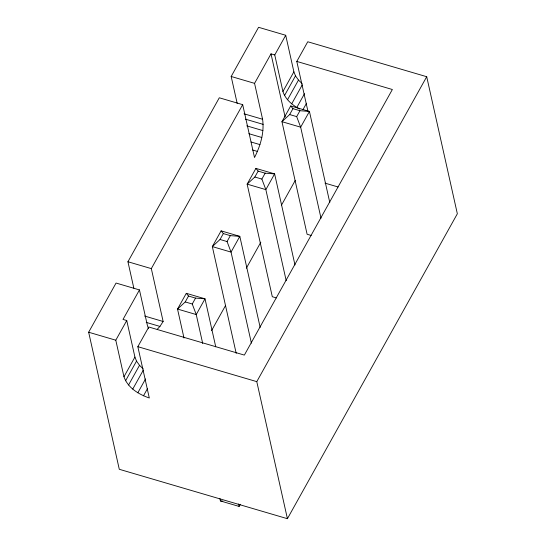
<?xml version="1.0" encoding="UTF-8"?>
<svg xmlns="http://www.w3.org/2000/svg" width="546" height="546" viewBox="0 0 546 546"><rect width="100%" height="100%" fill="white"/><g stroke="black" fill="none" stroke-linecap="round" stroke-linejoin="round"><path stroke-width="0.82" d="M133.838 288.179L127.935 261.746L219.301 97.782L242.69 104.661L254.511 157.521C260.428 145.837 264.476 132.446 262.592 119.26L254.566 83.354L271.007 53.849L274.754 54.948L282.924 91.496C285.449 99.509 292.458 105.194 299.624 109.036M307.896 111.077L296.799 61.425L307.76 41.755L426.713 76.713L457.343 213.773L287.421 518.7L119.287 469.287L88.657 332.227L116.059 283.046L139.455 289.919L147.481 325.825L148.587 328.753M237.189 103.406L231.17 76.481L258.579 27.3L285.715 35.278L293.885 71.819L295.488 75.86L298.485 80.071L302.075 83.572M139.455 289.919L123.007 319.43L126.754 320.529L134.923 357.077L136.527 361.118L139.523 365.322L143.113 368.83M157.241 329.286L159.937 326.419L163.138 321.485L151.324 268.618L242.69 104.661M296.799 61.425L392.356 89.51L244.355 355.098L148.799 327.013L137.838 346.683L149.304 397.986C138.793 394.417 127.716 387.79 123.962 376.747L115.793 340.206L126.754 320.529M274.754 54.948L285.715 35.278M123.962 376.747L134.923 357.077M282.924 91.496L293.885 71.819M125.566 380.787L136.527 361.118M284.527 95.536L295.488 75.86M128.563 384.998L139.523 365.322M287.524 99.741L298.485 80.071M132.753 389.086L143.305 370.14M291.714 103.829L302.266 84.883M215.745 346.833L205.009 298.819L186.295 293.318L177.525 309.056L184.002 338.029M260.169 327.416L239.817 236.357L221.103 230.856L212.333 246.594L236.2 353.385M294.976 264.953L274.624 173.894L255.91 168.393L247.14 184.132L272.304 296.717L276.372 297.911M329.784 202.498L309.432 111.439L290.718 105.938L281.948 121.676L307.111 234.254L311.179 235.449M202.716 343.53L196.239 314.557L177.525 309.056L185.237 301.938L188.527 296.041L186.295 293.318M251.399 343.154L231.047 252.095L212.333 246.594L220.045 239.482L223.334 233.579L221.103 230.856M286.206 280.692L265.854 189.633L247.14 184.132L254.852 177.02L258.142 171.116L255.91 168.393M321.014 218.236L300.662 127.177L281.948 121.676L289.66 114.558L292.949 108.654L290.718 105.938M137.838 392.772L145.557 378.931M296.799 107.514L304.518 93.673M192.26 304.006L195.543 298.102L205.009 298.819L196.239 314.557L192.26 304.006L185.237 301.938M227.061 241.544L230.351 235.64L239.817 236.357L231.047 252.095L227.061 241.544L220.045 239.482M261.868 179.081L265.158 173.178L274.624 173.894L265.854 189.633L261.868 179.081L254.852 177.02M296.676 116.619L299.966 110.722L309.432 111.439L300.662 127.177L296.676 116.619L289.66 114.558M143.489 395.809L147.55 388.52M302.853 109.828L306.511 103.269M211.5 330.719L225.594 305.426M246.321 268.229L260.831 242.192M281.559 204.996L295.243 180.446M287.421 518.7L256.784 381.64L426.713 76.713M219.861 498.457L220.413 500.935L239.128 506.435L240.329 504.292M220.413 500.935L222.782 501.112M231.17 76.481L254.566 83.354M292.949 108.654L299.966 110.722M244.035 113.807L262.592 119.26M245.42 119.158L263.165 124.379M246.765 125.853L262.892 130.596M248.887 133.702L261.793 137.49M251.064 141.994L259.937 144.601M252.614 150.007L257.453 151.433M325.02 183.142L338.049 186.971M258.142 171.116L265.158 173.178M223.334 233.579L230.351 235.64M127.935 261.746L151.324 268.618M188.527 296.041L195.543 298.102M144.588 316.032L163.138 321.485M146.226 322.386L159.937 326.419M88.657 332.227L115.793 340.206M137.838 346.683L256.784 381.64M271.007 53.849L285.135 117.042M238.575 503.958L239.128 506.435"/></g></svg>
